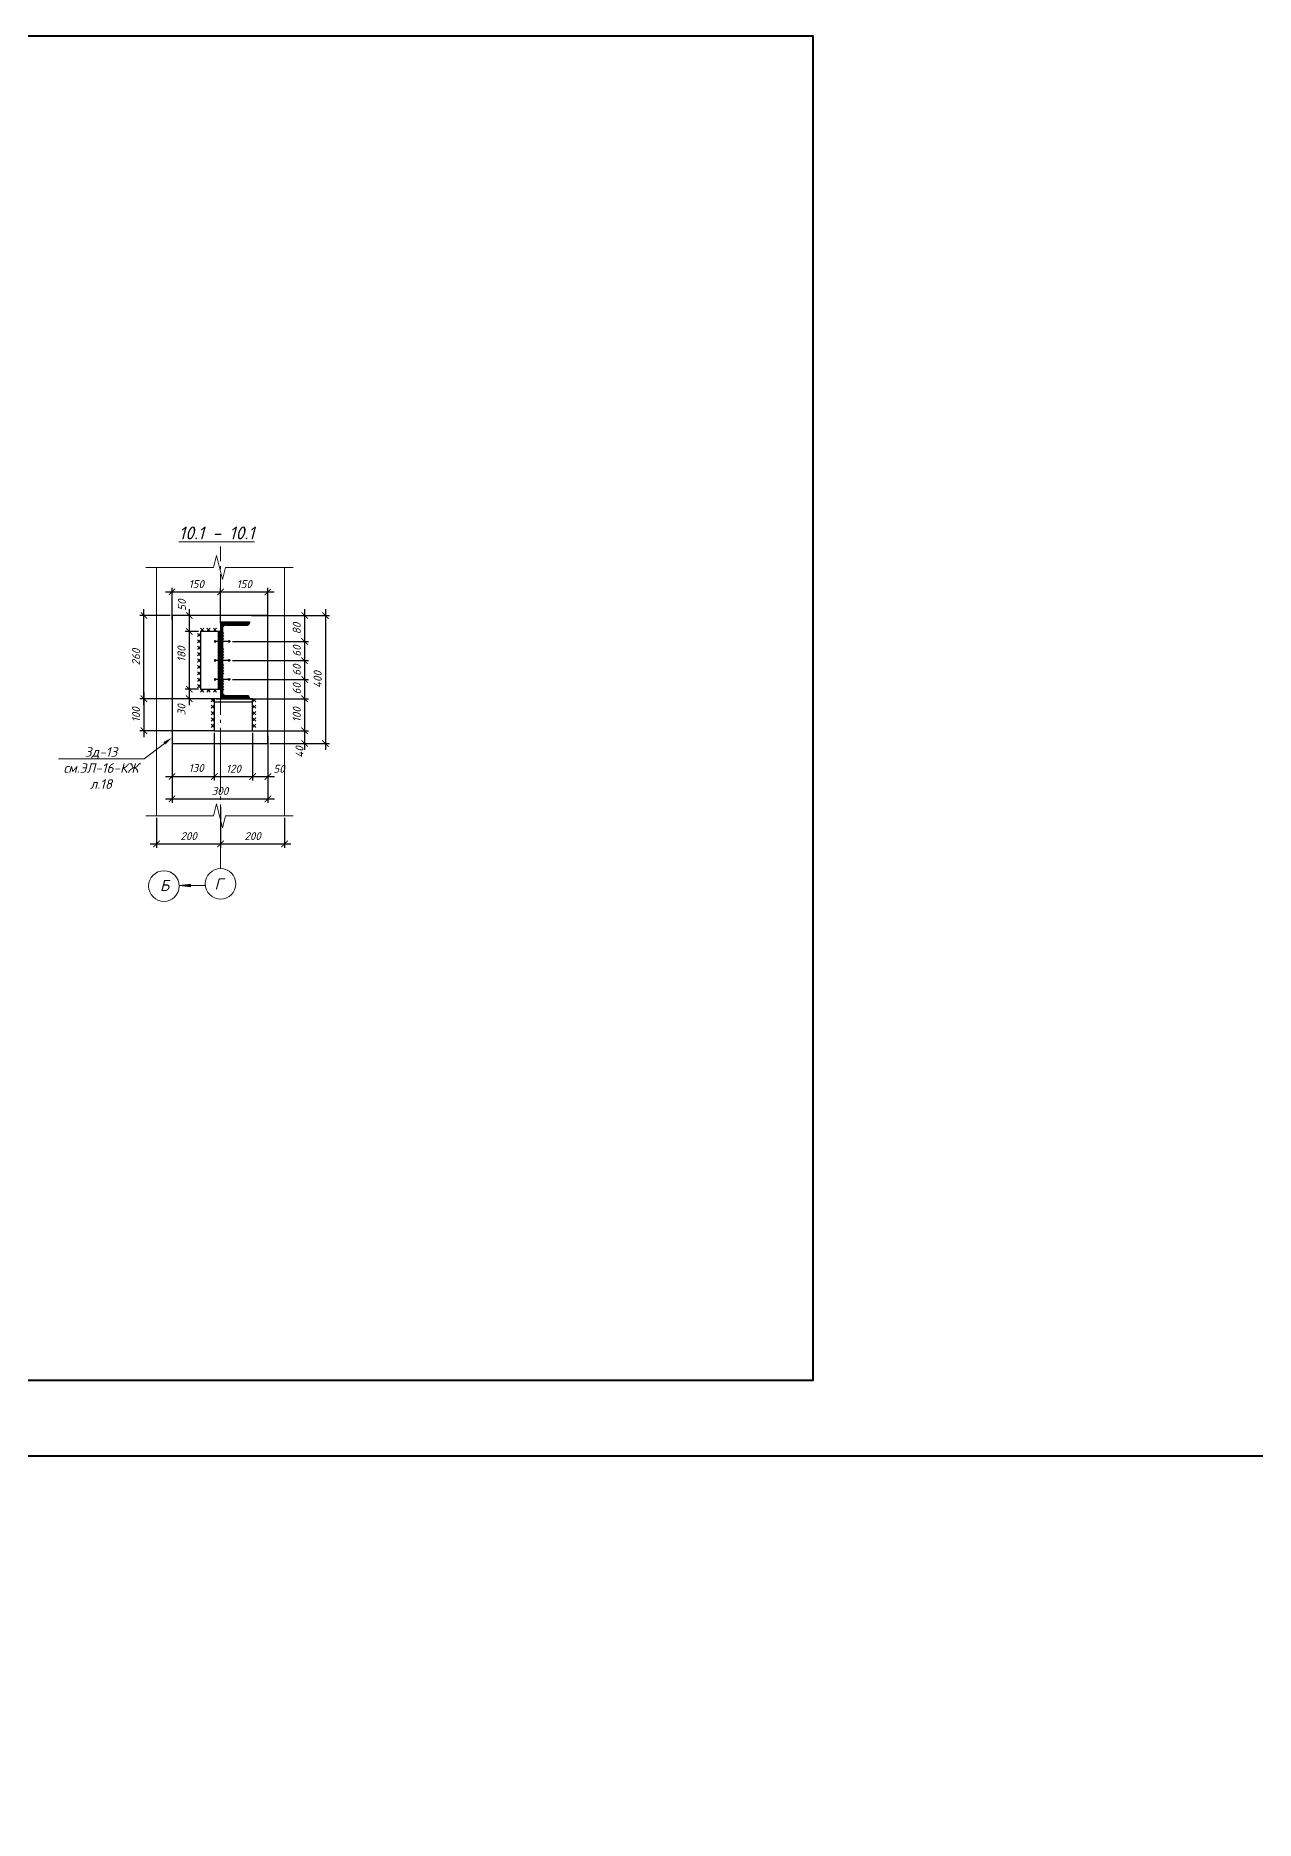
# Model space of a CAD drawing. Header units: millimetres. Extents: x -79646 to 95064, y -231229 to -58107.
# Drawn here: x -54470 to -50657, y -168760 to -163184 of the extents above; entities that cross this region are included whole.
import ezdxf
from ezdxf import colors
from ezdxf.entities.mleader import LeaderData, LeaderLine
from ezdxf.enums import TextEntityAlignment as Align
from ezdxf.math import Vec2, Vec3

# ---------------------------------------------------------------- set-up
doc = ezdxf.new("R2010")
doc.units = ezdxf.units.MM
doc.header["$PDMODE"] = 3
doc.linetypes.add('GOST2.303 5', pattern=[24, 20, -1.5, 1, -1.5])
doc.layers.get('0').update_dxf_attribs({"lineweight": 5})
doc.layers.get('Defpoints').update_dxf_attribs({"lineweight": 0})
for name, color, linetype, lineweight in [('#Cварка', 96, 'Continuous', 30), ('#Dimensions', 7, 'Continuous', 9), ('#Бетон вид', 22, 'Continuous', 18), ('#Выноски', 7, 'Continuous', 15), ('#Оси', 7, 'Continuous', 9), ('#разм', 7, 'Continuous', 9), ('k_ Выноски', 40, 'Continuous', 13), ('k_ Металл', 1, 'Continuous', 30), ('Металл для узлов', 7, 'Continuous', 30)]:
    doc.layers.add(name, color=color, linetype=linetype, lineweight=lineweight)
doc.layers.add('#Hatch', color=252, linetype='Continuous', lineweight=5, true_color=0x696969)
doc.styles.add('ESKDW', font='eskdw.shx', dxfattribs={"oblique": 15})
doc.styles.add('STEP PR', font='isocpeui.ttf')
doc.dimstyles.new('SPDS', dxfattribs={"dimscale": 50, "dimtxt": 2.5, "dimasz": 2, "dimexe": 1.25, "dimexo": 0.625, "dimtad": 1, "dimdec": 0, "dimrnd": 0.001, "dimtxsty": 'ESKDW', "dimblk": 'ARCHTICK', "dimcen": 2.5, "dimdle": 2, "dimclrd": 256, "dimclre": 256, "dimclrt": 7, "dimadec": 0, "dimazin": 2, "dimtfac": 0.75, "dimtdec": 0, "dimtmove": 1, "dimatfit": 3, "dimfxl": 1, "dimtolj": 1, "dimarcsym": 1})
doc.dimstyles.new('высотные отметки', dxfattribs={"dimtxt": 500, "dimasz": 100, "dimexe": 100, "dimexo": 0.625, "dimgap": 50, "dimtad": 1, "dimtih": 1, "dimtoh": 1, "dimdec": 3, "dimlfac": 0.001, "dimrnd": 0.005, "dimzin": 9, "dimtxsty": 'STEP PR', "dimblk": 'NONE', "dimcen": 100, "dimdle": 100, "dimse1": 1, "dimse2": 1, "dimsd1": 1, "dimsd2": 1, "dimadec": 0, "dimazin": 0, "dimtfac": 1, "dimtdec": 3, "dimtmove": 0, "dimatfit": 2, "dimldrblk": 'NONE', "dimfxl": 1, "dimarcsym": 0})

# ---------------------------------------------------------------- blocks, each defined once
blk = doc.blocks.new('*D694')
at = {"layer": 'Defpoints', "color": 0, "lineweight": 0, "ltscale": 3, "transparency": 16777216}
for p in [(4576313, -904320), (4575417, -914160), (4576313, -914160, 0)]:
    blk.add_point(p, dxfattribs=at)
at = {"layer": '#разм', "color": 0, "ltscale": 3, "transparency": 16777216, "insert": (4574872, -914560), "char_height": 250, "attachment_point": 5, "style": 'STEP PR'}
blk.add_mtext('+4,920', dxfattribs=at)
blk = doc.blocks.new('_None')
blk = doc.blocks.new('*U665')
for p, q in [((-0.5, 0.5), (0.5, -0.5)), ((0.5, 0.5), (-0.5, -0.5)), ((1.5, 0.5), (2.5, -0.5)), ((2.5, 0.5), (1.5, -0.5)), ((3.5, 0.5), (4.5, -0.5)), ((4.5, 0.5), (3.5, -0.5)), ((5.5, 0.5), (6.5, -0.5)), ((6.5, 0.5), (5.5, -0.5)), ((7.5, 0.5), (8.5, -0.5)), ((8.5, 0.5), (7.5, -0.5)), ((9.5, 0.5), (10.5, -0.5)), ((10.5, 0.5), (9.5, -0.5)), ((11.5, 0.5), (12.5, -0.5)), ((12.5, 0.5), (11.5, -0.5)), ((13.5, 0.5), (14.5, -0.5)), ((14.5, 0.5), (13.5, -0.5)), ((15.5, 0.5), (16.5, -0.5)), ((16.5, 0.5), (15.5, -0.5))]:
    blk.add_line(p, q)
blk = doc.blocks.new('*U571')
for p, q in [((-0.5, 0.5), (0.5, -0.5)), ((0.5, 0.5), (-0.5, -0.5)), ((1.5, 0.5), (2.5, -0.5)), ((2.5, 0.5), (1.5, -0.5)), ((3.5, 0.5), (4.5, -0.5)), ((4.5, 0.5), (3.5, -0.5)), ((5.5, 0.5), (6.5, -0.5)), ((6.5, 0.5), (5.5, -0.5)), ((7.5, 0.5), (8.5, -0.5)), ((8.5, 0.5), (7.5, -0.5))]:
    blk.add_line(p, q)
blk = doc.blocks.new('*U570')
for p, q in [((-0.5, 0.5), (0.5, -0.5)), ((0.5, 0.5), (-0.5, -0.5)), ((1.5, 0.5), (2.5, -0.5)), ((2.5, 0.5), (1.5, -0.5)), ((3.5, 0.5), (4.5, -0.5)), ((4.5, 0.5), (3.5, -0.5)), ((5.5, 0.5), (6.5, -0.5)), ((6.5, 0.5), (5.5, -0.5)), ((7.5, 0.5), (8.5, -0.5)), ((8.5, 0.5), (7.5, -0.5))]:
    blk.add_line(p, q)
blk = doc.blocks.new('A$C11F520AA')
at = {"layer": 'Металл для узлов', "lineweight": 30}
for points in [[(28.9, 5.2), (-22, 5.2)], [(-18.3, 9.3), (-18.3, 1)], [(25, 9.3), (25, 1)]]:
    blk.add_lwpolyline(points, dxfattribs=at)
blk = doc.blocks.new('*U173')
at = {"color": 0, "linetype": 'ByBlock', "lineweight": -2}
for p, q in [((0, 240), (0, 0)), ((0, 240), (90, 240)), ((16.1, 230), (84, 230)), ((90, 240), (90, 236)), ((5.6, 219.5), (5.6, 20.5)), ((0, 0), (90, 0)), ((16.1, 10), (84, 10)), ((90, 0), (90, 4))]:
    blk.add_line(p, q, dxfattribs=at)
for centre, radius, start, end in [((16.1, 219.5), 10.5, 90, 180), ((84, 236), 6, 270, 0), ((16.1, 20.5), 10.5, 180, 270), ((84, 4), 6, 0, 90)]:
    blk.add_arc(centre, radius, start, end, dxfattribs=at)
blk = doc.blocks.new('_ArchTick')
at = {"color": 0, "linetype": 'ByBlock', "const_width": 0.15}
blk.add_lwpolyline([(-0.5, -0.5), (0.5, 0.5)], dxfattribs=at)
blk = doc.blocks.new('*D647')
at = {"layer": '#Dimensions', "lineweight": -2, "transparency": 16777216}
for p, q in [((-53911.3, -165362.1), (-53911.3, -165511.7)), ((-53791.5, -165362.1), (-53791.5, -165511.7)), ((-53931.3, -165499.2), (-53771.5, -165499.2))]:
    blk.add_line(p, q, dxfattribs=at)
at = {"layer": 'Defpoints', "color": 0, "lineweight": 0, "transparency": 16777216}
for p in [(-53911.3, -165355.9), (-53791.5, -165355.9), (-53791.5, -165499.2)]:
    blk.add_point(p, dxfattribs=at)
at = {"layer": '#Dimensions', "lineweight": -2, "transparency": 16777216, "xscale": 20, "yscale": 20, "zscale": 20, "rotation": 180}
blk.add_blockref('_ArchTick', (-53911.3, -165499.2), dxfattribs=at)
at = {"layer": '#Dimensions', "lineweight": -2, "transparency": 16777216, "xscale": 20, "yscale": 20, "zscale": 20}
blk.add_blockref('_ArchTick', (-53791.5, -165499.2), dxfattribs=at)
at = {"layer": '#Dimensions', "transparency": 16777216, "insert": (-53851.4, -165474.7), "char_height": 25, "attachment_point": 5, "style": 'STEP PR'}
blk.add_mtext('\\A1;120', dxfattribs=at)
blk = doc.blocks.new('*D648')
at = {"layer": '#Dimensions', "lineweight": -2, "transparency": 16777216}
for p, q in [((-54063.3, -164922.2), (-53871.5, -164922.2)), ((-54043.3, -165009.6), (-54043.3, -164909.7)), ((-53891.5, -165019.6), (-53891.5, -164909.7))]:
    blk.add_line(p, q, dxfattribs=at)
at = {"layer": 'Defpoints', "color": 0, "lineweight": 0, "transparency": 16777216}
for p in [(-53891.5, -164922.2), (-54043.3, -165015.9), (-53891.5, -165025.9)]:
    blk.add_point(p, dxfattribs=at)
at = {"layer": '#Dimensions', "lineweight": -2, "transparency": 16777216, "xscale": 20, "yscale": 20, "zscale": 20, "rotation": 180}
blk.add_blockref('_ArchTick', (-54043.3, -164922.2), dxfattribs=at)
at = {"layer": '#Dimensions', "lineweight": -2, "transparency": 16777216, "xscale": 20, "yscale": 20, "zscale": 20}
blk.add_blockref('_ArchTick', (-53891.5, -164922.2), dxfattribs=at)
at = {"layer": '#Dimensions', "transparency": 16777216, "insert": (-53967.4, -164897.7), "char_height": 25, "attachment_point": 5, "style": 'STEP PR'}
blk.add_mtext('\\A1;150', dxfattribs=at)
blk = doc.blocks.new('*D649')
at = {"layer": '#Dimensions', "lineweight": -2, "transparency": 16777216}
for p, q in [((-53911.5, -164922.2), (-53723.8, -164922.2)), ((-53891.5, -165019.6), (-53891.5, -164909.7)), ((-53743.8, -165041.4), (-53743.8, -164909.7))]:
    blk.add_line(p, q, dxfattribs=at)
at = {"layer": 'Defpoints', "color": 0, "lineweight": 0, "transparency": 16777216}
for p in [(-53743.8, -164922.2), (-53891.5, -165025.9), (-53743.8, -165047.6)]:
    blk.add_point(p, dxfattribs=at)
at = {"layer": '#Dimensions', "lineweight": -2, "transparency": 16777216, "xscale": 20, "yscale": 20, "zscale": 20, "rotation": 180}
blk.add_blockref('_ArchTick', (-53891.5, -164922.2), dxfattribs=at)
at = {"layer": '#Dimensions', "lineweight": -2, "transparency": 16777216, "xscale": 20, "yscale": 20, "zscale": 20}
blk.add_blockref('_ArchTick', (-53743.8, -164922.2), dxfattribs=at)
at = {"layer": '#Dimensions', "transparency": 16777216, "insert": (-53817.7, -164897.7), "char_height": 25, "attachment_point": 5, "style": 'STEP PR'}
blk.add_mtext('\\A1;150', dxfattribs=at)
blk = doc.blocks.new('*D650')
at = {"layer": '#Dimensions', "lineweight": -2, "transparency": 16777216}
for p, q in [((-53917.5, -165255.9), (-54143.7, -165255.9)), ((-54131.2, -165235.9), (-54131.2, -165375.9)), ((-53909.5, -165355.9), (-54143.7, -165355.9))]:
    blk.add_line(p, q, dxfattribs=at)
at = {"layer": 'Defpoints', "color": 0, "lineweight": 0, "transparency": 16777216}
for p in [(-53911.3, -165255.9), (-54131.2, -165355.9), (-53903.3, -165355.9)]:
    blk.add_point(p, dxfattribs=at)
at = {"layer": '#Dimensions', "lineweight": -2, "transparency": 16777216, "xscale": 20, "yscale": 20, "zscale": 20}
for p, rotation in [((-54131.2, -165255.9), 90), ((-54131.2, -165355.9), 270)]:
    blk.add_blockref('_ArchTick', p, dxfattribs=dict(at, rotation=rotation))
at = {"layer": '#Dimensions', "transparency": 16777216, "insert": (-54155.7, -165305.9), "char_height": 25, "attachment_point": 5, "rotation": 90, "style": 'STEP PR'}
blk.add_mtext('\\A1;100', dxfattribs=at)
blk = doc.blocks.new('*D642')
at = {"layer": '#Dimensions', "lineweight": -2, "transparency": 16777216}
for p, q in [((-54049.5, -164995.9), (-54143.7, -164995.9)), ((-54131.2, -165275.9), (-54131.2, -164975.9)), ((-53917.5, -165255.9), (-54143.7, -165255.9))]:
    blk.add_line(p, q, dxfattribs=at)
at = {"layer": 'Defpoints', "color": 0, "lineweight": 0, "transparency": 16777216}
for p in [(-54131.2, -164995.9), (-54043.3, -164995.9), (-53911.3, -165255.9)]:
    blk.add_point(p, dxfattribs=at)
at = {"layer": '#Dimensions', "lineweight": -2, "transparency": 16777216, "xscale": 20, "yscale": 20, "zscale": 20}
for p, rotation in [((-54131.2, -164995.9), 90), ((-54131.2, -165255.9), 270)]:
    blk.add_blockref('_ArchTick', p, dxfattribs=dict(at, rotation=rotation))
at = {"layer": '#Dimensions', "transparency": 16777216, "insert": (-54155.7, -165125.9), "char_height": 25, "attachment_point": 5, "rotation": 90, "style": 'STEP PR'}
blk.add_mtext('\\A1;260', dxfattribs=at)
blk = doc.blocks.new('*D643')
at = {"layer": '#Dimensions', "lineweight": -2, "transparency": 16777216}
for p, q in [((-54043.3, -165372.1), (-54043.3, -165581.4)), ((-53743.5, -165372.1), (-53743.5, -165581.4)), ((-54063.3, -165568.9), (-53723.5, -165568.9))]:
    blk.add_line(p, q, dxfattribs=at)
at = {"layer": 'Defpoints', "color": 0, "lineweight": 0, "transparency": 16777216}
for p in [(-54043.3, -165365.9), (-53743.5, -165365.9), (-53743.5, -165568.9)]:
    blk.add_point(p, dxfattribs=at)
at = {"layer": '#Dimensions', "lineweight": -2, "transparency": 16777216, "xscale": 20, "yscale": 20, "zscale": 20, "rotation": 180}
blk.add_blockref('_ArchTick', (-54043.3, -165568.9), dxfattribs=at)
at = {"layer": '#Dimensions', "lineweight": -2, "transparency": 16777216, "xscale": 20, "yscale": 20, "zscale": 20}
blk.add_blockref('_ArchTick', (-53743.5, -165568.9), dxfattribs=at)
at = {"layer": '#Dimensions', "transparency": 16777216, "insert": (-53893.4, -165544.4), "char_height": 25, "attachment_point": 5, "style": 'STEP PR'}
blk.add_mtext('\\A1;300', dxfattribs=at)
blk = doc.blocks.new('*D651')
at = {"layer": '#Dimensions', "lineweight": -2, "transparency": 16777216}
for p, q in [((-53807.8, -164995.9), (-54001.9, -164995.9)), ((-53989.4, -164975.9), (-53989.4, -165065.9)), ((-53960.4, -165045.9), (-54001.9, -165045.9))]:
    blk.add_line(p, q, dxfattribs=at)
at = {"layer": 'Defpoints', "color": 0, "lineweight": 0, "transparency": 16777216}
for p in [(-53801.5, -164995.9), (-53989.4, -165045.9), (-53954.2, -165045.9)]:
    blk.add_point(p, dxfattribs=at)
at = {"layer": '#Dimensions', "lineweight": -2, "transparency": 16777216, "xscale": 20, "yscale": 20, "zscale": 20}
for p, rotation in [((-53989.4, -164995.9), 90), ((-53989.4, -165045.9), 270)]:
    blk.add_blockref('_ArchTick', p, dxfattribs=dict(at, rotation=rotation))
at = {"layer": '#Dimensions', "transparency": 16777216, "insert": (-54012.5, -164963.4), "char_height": 25, "attachment_point": 5, "rotation": 90, "style": 'STEP PR'}
blk.add_mtext('\\A1;50', dxfattribs=at)
blk = doc.blocks.new('*D652')
at = {"layer": '#Dimensions', "lineweight": -2, "transparency": 16777216}
for p, q in [((-53960.4, -165045.9), (-54001.9, -165045.9)), ((-53989.4, -165025.9), (-53989.4, -165245.9)), ((-53960.4, -165225.9), (-54001.9, -165225.9))]:
    blk.add_line(p, q, dxfattribs=at)
at = {"layer": 'Defpoints', "color": 0, "lineweight": 0, "transparency": 16777216}
for p in [(-53954.2, -165045.9), (-53989.4, -165225.9), (-53954.2, -165225.9)]:
    blk.add_point(p, dxfattribs=at)
at = {"layer": '#Dimensions', "lineweight": -2, "transparency": 16777216, "xscale": 20, "yscale": 20, "zscale": 20}
for p, rotation in [((-53989.4, -165045.9), 90), ((-53989.4, -165225.9), 270)]:
    blk.add_blockref('_ArchTick', p, dxfattribs=dict(at, rotation=rotation))
at = {"layer": '#Dimensions', "transparency": 16777216, "insert": (-54013.9, -165116.7), "char_height": 25, "attachment_point": 5, "rotation": 90, "style": 'STEP PR'}
blk.add_mtext('\\A1;180', dxfattribs=at)
blk = doc.blocks.new('*D653')
at = {"layer": '#Dimensions', "lineweight": -2, "transparency": 16777216}
for p, q in [((-53989.4, -165205.9), (-53989.4, -165275.9)), ((-53960.4, -165225.9), (-54001.9, -165225.9)), ((-53797.8, -165255.9), (-54001.9, -165255.9))]:
    blk.add_line(p, q, dxfattribs=at)
at = {"layer": 'Defpoints', "color": 0, "lineweight": 0, "transparency": 16777216}
for p in [(-53989.4, -165255.9), (-53954.2, -165225.9), (-53791.5, -165255.9)]:
    blk.add_point(p, dxfattribs=at)
at = {"layer": '#Dimensions', "lineweight": -2, "transparency": 16777216, "xscale": 20, "yscale": 20, "zscale": 20}
for p, rotation in [((-53989.4, -165225.9), 90), ((-53989.4, -165255.9), 270)]:
    blk.add_blockref('_ArchTick', p, dxfattribs=dict(at, rotation=rotation))
at = {"layer": '#Dimensions', "transparency": 16777216, "insert": (-54013.9, -165290.5), "char_height": 25, "attachment_point": 5, "rotation": 90, "style": 'STEP PR'}
blk.add_mtext('\\A1;30', dxfattribs=at)
blk = doc.blocks.new('*D654')
at = {"layer": '#Dimensions', "lineweight": -2, "transparency": 16777216}
for p, q in [((-53795.3, -164995.9), (-53616.4, -164995.9)), ((-53628.9, -164975.9), (-53628.9, -165096.9)), ((-53854.7, -165076.9), (-53616.4, -165076.9))]:
    blk.add_line(p, q, dxfattribs=at)
at = {"layer": 'Defpoints', "color": 0, "lineweight": 0, "transparency": 16777216}
for p in [(-53801.5, -164995.9), (-53860.9, -165076.9), (-53628.9, -165076.9)]:
    blk.add_point(p, dxfattribs=at)
at = {"layer": '#Dimensions', "lineweight": -2, "transparency": 16777216, "xscale": 20, "yscale": 20, "zscale": 20}
for p, rotation in [((-53628.9, -164995.9), 90), ((-53628.9, -165076.9), 270)]:
    blk.add_blockref('_ArchTick', p, dxfattribs=dict(at, rotation=rotation))
at = {"layer": '#Dimensions', "transparency": 16777216, "insert": (-53653.4, -165036.4), "char_height": 25, "attachment_point": 5, "rotation": 90, "style": 'STEP PR'}
blk.add_mtext('\\A1;80', dxfattribs=at)
blk = doc.blocks.new('*D655')
at = {"layer": '#Dimensions', "lineweight": -2, "transparency": 16777216}
for p, q in [((-53628.9, -165056.9), (-53628.9, -165156.9)), ((-53854.7, -165076.9), (-53616.4, -165076.9)), ((-53854.7, -165136.9), (-53616.4, -165136.9))]:
    blk.add_line(p, q, dxfattribs=at)
at = {"layer": 'Defpoints', "color": 0, "lineweight": 0, "transparency": 16777216}
for p in [(-53860.9, -165076.9), (-53860.9, -165136.9), (-53628.9, -165136.9)]:
    blk.add_point(p, dxfattribs=at)
at = {"layer": '#Dimensions', "lineweight": -2, "transparency": 16777216, "xscale": 20, "yscale": 20, "zscale": 20}
for p, rotation in [((-53628.9, -165076.9), 90), ((-53628.9, -165136.9), 270)]:
    blk.add_blockref('_ArchTick', p, dxfattribs=dict(at, rotation=rotation))
at = {"layer": '#Dimensions', "transparency": 16777216, "insert": (-53653.4, -165106.9), "char_height": 25, "attachment_point": 5, "rotation": 90, "style": 'STEP PR'}
blk.add_mtext('\\A1;60', dxfattribs=at)
blk = doc.blocks.new('*D656')
at = {"layer": '#Dimensions', "lineweight": -2, "transparency": 16777216}
for p, q in [((-53854.7, -165195.9), (-53616.4, -165195.9)), ((-53628.9, -165175.9), (-53628.9, -165275.9)), ((-53825.4, -165255.9), (-53616.4, -165255.9))]:
    blk.add_line(p, q, dxfattribs=at)
at = {"layer": 'Defpoints', "color": 0, "lineweight": 0, "transparency": 16777216}
for p in [(-53860.9, -165195.9), (-53831.6, -165255.9), (-53628.9, -165255.9)]:
    blk.add_point(p, dxfattribs=at)
at = {"layer": '#Dimensions', "lineweight": -2, "transparency": 16777216, "xscale": 20, "yscale": 20, "zscale": 20}
for p, rotation in [((-53628.9, -165195.9), 90), ((-53628.9, -165255.9), 270)]:
    blk.add_blockref('_ArchTick', p, dxfattribs=dict(at, rotation=rotation))
at = {"layer": '#Dimensions', "transparency": 16777216, "insert": (-53653.4, -165224.9), "char_height": 25, "attachment_point": 5, "rotation": 90, "style": 'STEP PR'}
blk.add_mtext('\\A1;60', dxfattribs=at)
blk = doc.blocks.new('*D658')
at = {"layer": '#Dimensions', "lineweight": -2, "transparency": 16777216}
for p, q in [((-53905, -165255.9), (-53616.4, -165255.9)), ((-53628.9, -165235.9), (-53628.9, -165375.9)), ((-53905, -165355.9), (-53616.4, -165355.9))]:
    blk.add_line(p, q, dxfattribs=at)
at = {"layer": 'Defpoints', "color": 0, "lineweight": 0, "transparency": 16777216}
for p in [(-53911.3, -165255.9), (-53911.3, -165355.9), (-53628.9, -165355.9)]:
    blk.add_point(p, dxfattribs=at)
at = {"layer": '#Dimensions', "lineweight": -2, "transparency": 16777216, "xscale": 20, "yscale": 20, "zscale": 20}
for p, rotation in [((-53628.9, -165255.9), 90), ((-53628.9, -165355.9), 270)]:
    blk.add_blockref('_ArchTick', p, dxfattribs=dict(at, rotation=rotation))
at = {"layer": '#Dimensions', "transparency": 16777216, "insert": (-53653.4, -165305.9), "char_height": 25, "attachment_point": 5, "rotation": 90, "style": 'STEP PR'}
blk.add_mtext('\\A1;100', dxfattribs=at)
blk = doc.blocks.new('*D659')
at = {"layer": '#Dimensions', "lineweight": -2, "transparency": 16777216}
for p, q in [((-53628.9, -165335.9), (-53628.9, -165415.9)), ((-53785.3, -165355.9), (-53616.4, -165355.9)), ((-53737.3, -165395.9), (-53616.4, -165395.9))]:
    blk.add_line(p, q, dxfattribs=at)
at = {"layer": 'Defpoints', "color": 0, "lineweight": 0, "transparency": 16777216}
for p in [(-53791.5, -165355.9), (-53743.5, -165395.9), (-53628.9, -165395.9)]:
    blk.add_point(p, dxfattribs=at)
at = {"layer": '#Dimensions', "lineweight": -2, "transparency": 16777216, "xscale": 20, "yscale": 20, "zscale": 20}
for p, rotation in [((-53628.9, -165355.9), 90), ((-53628.9, -165395.9), 270)]:
    blk.add_blockref('_ArchTick', p, dxfattribs=dict(at, rotation=rotation))
at = {"layer": '#Dimensions', "transparency": 16777216, "insert": (-53644.8, -165422.5), "char_height": 25, "attachment_point": 5, "rotation": 90, "style": 'STEP PR'}
blk.add_mtext('\\A1;40', dxfattribs=at)
blk = doc.blocks.new('*D657')
at = {"layer": '#Dimensions', "lineweight": -2, "transparency": 16777216}
for p, q in [((-53737.7, -164995.9), (-53551.1, -164995.9)), ((-53563.6, -164975.9), (-53563.6, -165415.9)), ((-53737.3, -165395.9), (-53551.1, -165395.9))]:
    blk.add_line(p, q, dxfattribs=at)
at = {"layer": 'Defpoints', "color": 0, "lineweight": 0, "transparency": 16777216}
for p in [(-53743.9, -164995.9), (-53743.5, -165395.9), (-53563.6, -165395.9)]:
    blk.add_point(p, dxfattribs=at)
at = {"layer": '#Dimensions', "lineweight": -2, "transparency": 16777216, "xscale": 20, "yscale": 20, "zscale": 20}
for p, rotation in [((-53563.6, -164995.9), 90), ((-53563.6, -165395.9), 270)]:
    blk.add_blockref('_ArchTick', p, dxfattribs=dict(at, rotation=rotation))
at = {"layer": '#Dimensions', "transparency": 16777216, "insert": (-53588.1, -165195.9), "char_height": 25, "attachment_point": 5, "rotation": 90, "style": 'STEP PR'}
blk.add_mtext('\\A1;400', dxfattribs=at)
blk = doc.blocks.new('*D645')
at = {"layer": '#Dimensions', "lineweight": -2, "transparency": 16777216}
for p, q in [((-53911.3, -165362.1), (-53911.3, -165511.7)), ((-54043.3, -165402.1), (-54043.3, -165511.7)), ((-54063.3, -165499.2), (-53891.3, -165499.2))]:
    blk.add_line(p, q, dxfattribs=at)
at = {"layer": 'Defpoints', "color": 0, "lineweight": 0, "transparency": 16777216}
for p in [(-53911.3, -165355.9), (-54043.3, -165395.9), (-53911.3, -165499.2)]:
    blk.add_point(p, dxfattribs=at)
at = {"layer": '#Dimensions', "lineweight": -2, "transparency": 16777216, "xscale": 20, "yscale": 20, "zscale": 20, "rotation": 180}
blk.add_blockref('_ArchTick', (-54043.3, -165499.2), dxfattribs=at)
at = {"layer": '#Dimensions', "lineweight": -2, "transparency": 16777216, "xscale": 20, "yscale": 20, "zscale": 20}
blk.add_blockref('_ArchTick', (-53911.3, -165499.2), dxfattribs=at)
at = {"layer": '#Dimensions', "transparency": 16777216, "insert": (-53967.9, -165472.6), "char_height": 25, "attachment_point": 5, "style": 'STEP PR'}
blk.add_mtext('\\A1;130', dxfattribs=at)
blk = doc.blocks.new('*D646')
at = {"layer": '#Dimensions', "lineweight": -2, "transparency": 16777216}
for p, q in [((-53791.5, -165362.1), (-53791.5, -165511.7)), ((-53743.5, -165402.1), (-53743.5, -165511.7)), ((-53811.5, -165499.2), (-53723.5, -165499.2))]:
    blk.add_line(p, q, dxfattribs=at)
at = {"layer": 'Defpoints', "color": 0, "lineweight": 0, "transparency": 16777216}
for p in [(-53791.5, -165355.9), (-53743.5, -165395.9), (-53743.5, -165499.2)]:
    blk.add_point(p, dxfattribs=at)
at = {"layer": '#Dimensions', "lineweight": -2, "transparency": 16777216, "xscale": 20, "yscale": 20, "zscale": 20, "rotation": 180}
blk.add_blockref('_ArchTick', (-53791.5, -165499.2), dxfattribs=at)
at = {"layer": '#Dimensions', "lineweight": -2, "transparency": 16777216, "xscale": 20, "yscale": 20, "zscale": 20}
blk.add_blockref('_ArchTick', (-53743.5, -165499.2), dxfattribs=at)
at = {"layer": '#Dimensions', "transparency": 16777216, "insert": (-53708.8, -165474.7), "char_height": 25, "attachment_point": 5, "style": 'STEP PR'}
blk.add_mtext('\\A1;50', dxfattribs=at)
blk = doc.blocks.new('*U664')
at = {"lineweight": 5}
for p, q in [((-0.5, 0.5), (0.5, -0.5)), ((0.5, 0.5), (-0.5, -0.5)), ((1.3, 0.5), (2.3, -0.5)), ((2.3, 0.5), (1.3, -0.5)), ((5.5, 0.5), (4.5, -0.5)), ((4.5, 0.5), (5.5, -0.5)), ((7.3, 0.5), (6.3, -0.5)), ((6.3, 0.5), (7.3, -0.5)), ((10.5, 0.5), (9.5, -0.5)), ((9.5, 0.5), (10.5, -0.5)), ((12.3, 0.5), (11.3, -0.5)), ((11.3, 0.5), (12.3, -0.5)), ((15.5, 0.5), (14.5, -0.5)), ((14.5, 0.5), (15.5, -0.5)), ((17.3, 0.5), (16.3, -0.5)), ((16.3, 0.5), (17.3, -0.5))]:
    blk.add_line(p, q, dxfattribs=at)
blk = doc.blocks.new('*U611')
for p, q in [((-0.5, 0.5), (0.5, -0.5)), ((0.5, 0.5), (-0.5, -0.5)), ((1.5, 0.5), (2.5, -0.5)), ((2.5, 0.5), (1.5, -0.5)), ((3.5, 0.5), (4.5, -0.5)), ((4.5, 0.5), (3.5, -0.5))]:
    blk.add_line(p, q)
blk = doc.blocks.new('*U660')
at = {"color": 0, "linetype": 'ByBlock', "lineweight": -2}
for p, q in [((7.06, 0), (7.37, 1.25)), ((7.37, 1.25), (8, -1.25)), ((7.06, 0), (0, 0)), ((8, -1.25), (8.31, 0)), ((15.37, 0), (8.31, 0))]:
    blk.add_line(p, q, dxfattribs=at)
blk = doc.blocks.new('*D661')
at = {"layer": '#Dimensions', "lineweight": -2, "transparency": 16777216}
for p, q in [((-54091.5, -165627.9), (-54091.5, -165722.2)), ((-53891.5, -165622.7), (-53891.5, -165722.2)), ((-54111.5, -165709.7), (-53871.5, -165709.7))]:
    blk.add_line(p, q, dxfattribs=at)
at = {"layer": 'Defpoints', "color": 0, "lineweight": 0, "transparency": 16777216}
for p in [(-54091.5, -165621.6), (-53891.5, -165616.4), (-53891.5, -165709.7)]:
    blk.add_point(p, dxfattribs=at)
at = {"layer": '#Dimensions', "lineweight": -2, "transparency": 16777216, "xscale": 20, "yscale": 20, "zscale": 20, "rotation": 180}
blk.add_blockref('_ArchTick', (-54091.5, -165709.7), dxfattribs=at)
at = {"layer": '#Dimensions', "lineweight": -2, "transparency": 16777216, "xscale": 20, "yscale": 20, "zscale": 20}
blk.add_blockref('_ArchTick', (-53891.5, -165709.7), dxfattribs=at)
at = {"layer": '#Dimensions', "transparency": 16777216, "insert": (-53991.5, -165685.2), "char_height": 25, "attachment_point": 5, "style": 'STEP PR'}
blk.add_mtext('\\A1;200', dxfattribs=at)
blk = doc.blocks.new('*D662')
at = {"layer": '#Dimensions', "lineweight": -2, "transparency": 16777216}
for p, q in [((-53891.5, -165593.3), (-53891.5, -165722.2)), ((-53691.5, -165627.9), (-53691.5, -165722.2)), ((-53911.5, -165709.7), (-53671.5, -165709.7))]:
    blk.add_line(p, q, dxfattribs=at)
at = {"layer": 'Defpoints', "color": 0, "lineweight": 0, "transparency": 16777216}
for p in [(-53891.5, -165587), (-53691.5, -165621.6), (-53691.5, -165709.7)]:
    blk.add_point(p, dxfattribs=at)
at = {"layer": '#Dimensions', "lineweight": -2, "transparency": 16777216, "xscale": 20, "yscale": 20, "zscale": 20, "rotation": 180}
blk.add_blockref('_ArchTick', (-53891.5, -165709.7), dxfattribs=at)
at = {"layer": '#Dimensions', "lineweight": -2, "transparency": 16777216, "xscale": 20, "yscale": 20, "zscale": 20}
blk.add_blockref('_ArchTick', (-53691.5, -165709.7), dxfattribs=at)
at = {"layer": '#Dimensions', "transparency": 16777216, "insert": (-53791.5, -165685.2), "char_height": 25, "attachment_point": 5, "style": 'STEP PR'}
blk.add_mtext('\\A1;200', dxfattribs=at)
blk = doc.blocks.new('*D663')
at = {"layer": '#Dimensions', "lineweight": -2, "transparency": 16777216}
for p, q in [((-53854.7, -165136.9), (-53616.4, -165136.9)), ((-53628.9, -165116.9), (-53628.9, -165215.9)), ((-53854.7, -165195.9), (-53616.4, -165195.9))]:
    blk.add_line(p, q, dxfattribs=at)
at = {"layer": 'Defpoints', "color": 0, "lineweight": 0, "transparency": 16777216}
for p in [(-53860.9, -165136.9), (-53860.9, -165195.9), (-53628.9, -165195.9)]:
    blk.add_point(p, dxfattribs=at)
at = {"layer": '#Dimensions', "lineweight": -2, "transparency": 16777216, "xscale": 20, "yscale": 20, "zscale": 20}
for p, rotation in [((-53628.9, -165136.9), 90), ((-53628.9, -165195.9), 270)]:
    blk.add_blockref('_ArchTick', p, dxfattribs=dict(at, rotation=rotation))
at = {"layer": '#Dimensions', "transparency": 16777216, "insert": (-53653.4, -165166.4), "char_height": 25, "attachment_point": 5, "rotation": 90, "style": 'STEP PR'}
blk.add_mtext('\\A1;60', dxfattribs=at)
blk = doc.blocks.new('*U693')
at = {"layer": '#разм', "ltscale": 3}
dim = blk.add_linear_dim(base=(4575416.9407, -914160.1311), p1=(4576313.4569, -904319.8407), p2=(4576313.4569, -914160.1311, 0), angle=270, dimstyle='высотные отметки', override={"dimtxt": 250, "dimlfac": 0.0005, "dimrnd": 0.005, "dimzin": 1, "dimpost": '+<>'}, dxfattribs=at)
dim.commit()
dim.dimension.update_dxf_attribs({"geometry": '*D694', "text_midpoint": (4574872.0543, -914760.1311), "dimtype": 160})

msp = doc.modelspace()

# ---------------------------------------------------------------- hatches: boundary and pattern name
at = {"layer": '#Hatch'}
h = msp.add_hatch(dxfattribs=at)
h.set_pattern_fill('ANSI31', color=256, style=0)
h.set_pattern_definition([(45, (-1110.7322, -35453.4184), (-2.24506403, 2.24506403), [])])
h.paths.add_polyline_path([(-53899.15861, -165045.85765), (-53891.53576, -165045.85765), (-53891.53576, -165116.85766), (-53899.15861, -165116.85766)])
h.paths.add_polyline_path([(-53899.15861, -165116.85766), (-53891.53576, -165116.85766), (-53891.53576, -165195.85765), (-53899.15861, -165195.85765)])
h.paths.add_polyline_path([(-53899.15861, -165195.85765), (-53891.53576, -165195.85765), (-53891.45329, -165224.22358), (-53899.15861, -165225.85765)])
h = msp.add_hatch(dxfattribs=at)
h.set_pattern_fill('ANSI31', color=256, style=0)
h.set_pattern_definition([(45, (1209.3404, -35342.4887), (-2.24506403, 2.24506403), [])])
edge = h.paths.add_edge_path()
edge.add_line((-53801.53576, -165019.85765), (-53801.53576, -165015.85765))
edge.add_line((-53801.53576, -165015.85765), (-53891.53576, -165015.85765))
edge.add_line((-53891.53576, -165015.85765), (-53891.53576, -165124.85765))
edge.add_line((-53891.53576, -165124.85765), (-53886.33576, -165124.85765))
edge.add_line((-53886.33576, -165124.85765), (-53885.93576, -165036.35765))
edge.add_arc((-53875.24759, -165036.42741), 10.6884, 98.54515012, 179.62608344, ccw=False)
edge.add_line((-53876.83576, -165025.85765), (-53807.53576, -165025.85765))
edge.add_arc((-53807.53576, -165019.85765), 6, 270, 360)
h.paths.add_polyline_path([(-53886.33576, -165124.85765), (-53891.53576, -165124.85765), (-53891.53576, -165186.85765), (-53886.33576, -165186.85765)])
edge = h.paths.add_edge_path()
edge.add_line((-53886.33576, -165186.85765), (-53891.53576, -165186.85765))
edge.add_line((-53891.53576, -165186.85765), (-53891.53576, -165255.85765))
edge.add_line((-53891.53576, -165255.85765), (-53801.53576, -165255.85765))
edge.add_line((-53801.53576, -165255.85765), (-53801.54745, -165251.48338))
edge.add_arc((-53807.53576, -165251.85765), 6, 3.57633438, 90)
edge.add_line((-53807.53576, -165245.85765), (-53876.70465, -165245.7807))
edge.add_arc((-53875.44421, -165235.36551), 10.49119, 182.68875846, 263.09966074, ccw=False)
edge.add_line((-53885.92385, -165235.85765), (-53886.33576, -165186.85765))
at = {"layer": 'k_ Выноски', "lineweight": 0, "ltscale": 10}
h = msp.add_hatch(color=7, dxfattribs=at)
h.dxf.hatch_style = 1
h.paths.add_polyline_path([(-53985.7146, -165835.4003), (-54020.63198, -165839.64851), (-53985.7146, -165839.63474)])
h.paths.add_polyline_path([(-53985.7146, -165839.63474), (-54020.63198, -165839.64851), (-53985.7146, -165843.27776)])

# ---------------------------------------------------------------- linework, layer by layer
at = {"layer": '#Бетон вид'}
for points in [[(-54091.51308, -164845.43991), (-54091.51308, -165621.61406)], [(-53691.47214, -164845.43948), (-53691.47214, -165621.61364)]]:
    msp.add_lwpolyline(points, dxfattribs=at)
at = {"layer": '#Оси', "linetype": 'GOST2.303 5', "ltscale": 10}
msp.add_lwpolyline([(-53891.45329, -165786.4769), (-53891.45329, -164780.37275)], dxfattribs=at)
at = {"color": 3, "lineweight": 40}
for points in [[(-68449.55242, -163184.11554), (-52040.68015, -163184.11554), (-52040.68015, -167385.87965), (-68449.55242, -167385.87965)], [(-71413.12307, -167621.84939), (-24824.9764, -167621.84939), (-24824.9764, -196401.13492), (-71413.12307, -196401.13492)]]:
    msp.add_lwpolyline(points, close=True, dxfattribs=at)
at = {"layer": 'k_ Выноски', "color": 7, "lineweight": 0, "ltscale": 200}
msp.add_lwpolyline([(-53937.75839, -165839.5674), (-54020.7853, -165839.621), (-53985.86792, -165835.37279), (-53985.86792, -165839.60723), (-53985.86792, -165843.25025), (-54020.7853, -165839.621)], dxfattribs=at)
at = {"layer": 'k_ Выноски', "color": 7, "lineweight": 0, "ltscale": 10}
for centre in [(-54068.57422, -165841.12216), (-53891.59263, -165834.28919)]:
    msp.add_circle(centre, 47.8125, dxfattribs=at)
at = {"layer": 'k_ Металл'}
for points in [[(-53743.53284, -165395.85765), (-53743.91277, -164995.86054), (-54043.29581, -164995.85765), (-54043.29581, -164995.85765), (-54043.29581, -165395.85765), (-53743.53284, -165395.85765)], [(-53891.53576, -165045.85765), (-53954.15861, -165045.85765), (-53954.15861, -165225.85765), (-53891.53576, -165225.85765)], [(-53899.29581, -165255.85765), (-53911.29581, -165255.85765), (-53911.29581, -165355.85765), (-53899.53284, -165355.85765), (-53791.53576, -165355.85765), (-53791.53576, -165255.85765), (-53899.53284, -165255.85765)], [(-53911.29581, -165255.85765), (-53911.29581, -165265.85765), (-53791.53576, -165265.85765), (-53791.53576, -165255.85765)]]:
    msp.add_lwpolyline(points, dxfattribs=at)
msp.add_lwpolyline([(-53899.15861, -165225.85765), (-53891.53576, -165225.85765), (-53891.53576, -165045.85765), (-53899.15861, -165045.85765)], close=True, dxfattribs=at)

# ---------------------------------------------------------------- block references
at = {"layer": '#Cварка', "yscale": 10, "zscale": 10}
for name, p, xscale, rotation in [('*U665', (-53959.15861, -165056.56522), 10, 270), ('*U664', (-53886.12385, -165054.99212), 10, 270), ('*U611', (-53949.15861, -165230.85765), -10, 180.0000000002123), ('*U570', (-53916.29581, -165260.85765), -10, 90), ('*U571', (-53786.53576, -165260.85765), -10, 90)]:
    msp.add_blockref(name, p, dxfattribs=dict(at, xscale=xscale, rotation=rotation))
at = {"layer": '#Cварка', "xscale": 10, "yscale": 10, "zscale": 10}
msp.add_blockref('*U611', (-53949.15861, -165040.85765), dxfattribs=at)
at = {"layer": '#разм', "lineweight": 15, "xscale": 0.5, "yscale": 0.5, "zscale": 0.5}
msp.add_blockref('*U693', (-2340735.5089, 286260.83047, 0), dxfattribs=at)
at = {"xscale": -30, "yscale": -30, "zscale": -30, "rotation": 180}
for p in [(-54125.50778, -164845.43948), (-54125.50778, -165621.61364)]:
    msp.add_blockref('*U660', p, dxfattribs=at)
at = {"layer": 'k_ Металл'}
msp.add_blockref('*U173', (-53891.53576, -165255.85765), dxfattribs=at)
at = {"layer": 'Металл для узлов', "ltscale": 20, "xscale": -1, "rotation": 180}
for p in [(-53889.76093, -165071.68471), (-53889.76093, -165131.68471), (-53889.76093, -165190.6847)]:
    msp.add_blockref('A$C11F520AA', p, dxfattribs=at)

# ---------------------------------------------------------------- texts
at = {"layer": '#Dimensions', "style": 'STEP PR'}
msp.add_text('%%u10.1 - 10.1', height=40, dxfattribs=at).set_placement((-53903.62101, -164757.86623), align=Align.CENTER)
at = {"layer": 'k_ Выноски', "color": 7, "lineweight": 0, "ltscale": 10, "char_height": 35, "width": 64.2235524, "attachment_point": 1, "style": 'STEP PR'}
for s, insert in [('Б', (-54081.04312, -165821.741)), ('Г', (-53910.73034, -165817.13723))]:
    msp.add_mtext(s, dxfattribs=dict(at, insert=insert))

# ---------------------------------------------------------------- dimensions: what is measured, and where the dimension line sits
at = {"layer": '#Dimensions'}
for base, p1, p2, picture, middle in [((-53891.53576, -164922.24409), (-54043.29581, -165015.85765), (-53891.53576, -165025.85765), '*D648', (-53967.41579, -164922.24409)), ((-53911.29581, -165499.21121), (-54043.29581, -165395.85765), (-53911.29581, -165355.85765), '*D645', (-53967.9376, -165497.14901)), ((-53743.53284, -165499.21121), (-53791.53576, -165355.85765), (-53743.53284, -165395.85765), '*D646', (-53708.81558, -165499.21121))]:
    dim = msp.add_linear_dim(base=base, p1=p1, p2=p2, dimstyle='SPDS', override={"dimscale": 10, "dimgap": 1.2, "dimrnd": 5, "dimtxsty": 'STEP PR', "dimblk1": 'ArchTick', "dimblk2": 'ArchTick', "dimsah": 1, "dimclrt": 256}, dxfattribs=at)
    dim.commit()
    dim.dimension.update_dxf_attribs({"geometry": picture, "text_midpoint": middle, "dimtype": 160})
for base, p1, p2, override, picture, middle in [((-53743.8151, -164922.24409), (-53891.53576, -165025.85765), (-53743.8151, -165047.6331), {"dimscale": 10, "dimgap": 1.2, "dimrnd": 5, "dimtxsty": 'STEP PR', "dimblk1": 'ArchTick', "dimblk2": 'ArchTick', "dimsah": 1, "dimclrt": 256}, '*D649', (-53817.67543, -164897.74409)), ((-53743.53284, -165568.87939), (-54043.29581, -165365.85765), (-53743.53284, -165365.85765), {"dimscale": 10, "dimgap": 1.2, "dimrnd": 5, "dimtxsty": 'STEP PR', "dimblk1": 'ArchTick', "dimblk2": 'ArchTick', "dimsah": 1, "dimclrt": 256}, '*D643', (-53893.41433, -165544.37939)), ((-53791.53576, -165499.21121), (-53911.29581, -165355.85765), (-53791.53576, -165355.85765), {"dimscale": 10, "dimgap": 1.2, "dimrnd": 1, "dimtxsty": 'STEP PR', "dimblk1": 'ArchTick', "dimblk2": 'ArchTick', "dimsah": 1, "dimclrt": 256}, '*D647', (-53851.41579, -165474.71121)), ((-53691.47214, -165709.66466), (-53891.45329, -165587.00517), (-53691.47214, -165621.61364), {"dimscale": 10, "dimgap": 1.2, "dimrnd": 5, "dimtxsty": 'STEP PR', "dimblk1": 'ArchTick', "dimblk2": 'ArchTick', "dimsah": 1, "dimclrt": 256}, '*D662', (-53791.46272, -165685.16466)), ((-53891.45329, -165709.66509), (-54091.51308, -165621.61406), (-53891.45329, -165616.44473), {"dimscale": 10, "dimgap": 1.2, "dimrnd": 5, "dimtxsty": 'STEP PR', "dimblk1": 'ArchTick', "dimblk2": 'ArchTick', "dimsah": 1, "dimclrt": 256}, '*D661', (-53991.48319, -165685.16509))]:
    dim = msp.add_linear_dim(base=base, p1=p1, p2=p2, dimstyle='SPDS', override=override, dxfattribs=at)
    dim.commit()
    dim.dimension.update_dxf_attribs({"geometry": picture, "text_midpoint": middle})
for base, p1, p2, picture, middle in [((-53989.37815, -165045.85765), (-53801.53576, -164995.85998), (-53954.15861, -165045.85765), '*D651', (-53987.97628, -164963.4357)), ((-53989.37815, -165225.85765), (-53954.15861, -165045.85765), (-53954.15861, -165225.85765), '*D652', (-53989.37815, -165116.71815)), ((-53989.37815, -165255.85765), (-53954.15861, -165225.85765), (-53791.53576, -165255.85765), '*D653', (-53989.37815, -165290.47241)), ((-53628.91473, -165255.85765), (-53860.9038, -165195.85765), (-53831.61376, -165255.85765), '*D656', (-53628.91473, -165224.87011)), ((-53628.91473, -165395.85765), (-53791.53576, -165355.85765), (-53743.53284, -165395.85765), '*D659', (-53620.31736, -165422.53506))]:
    dim = msp.add_linear_dim(base=base, p1=p1, p2=p2, angle=90, dimstyle='SPDS', override={"dimscale": 10, "dimgap": 1.2, "dimrnd": 5, "dimtxsty": 'STEP PR', "dimblk1": 'ArchTick', "dimblk2": 'ArchTick', "dimsah": 1, "dimclrt": 256}, dxfattribs=at)
    dim.commit()
    dim.dimension.update_dxf_attribs({"geometry": picture, "text_midpoint": middle, "dimtype": 160})
for base, p1, p2, picture, middle in [((-54131.2394, -164995.85765), (-53911.29581, -165255.85765), (-54043.29581, -164995.85765), '*D642', (-54155.7394, -165125.85765)), ((-53628.91473, -165076.85766), (-53801.53576, -164995.85998), (-53860.9038, -165076.85766), '*D654', (-53653.41473, -165036.35882)), ((-53563.60253, -165395.85765), (-53743.91277, -164995.85998), (-53743.53284, -165395.85765), '*D657', (-53588.10253, -165195.85882)), ((-53628.91473, -165136.85766), (-53860.9038, -165076.85766), (-53860.9038, -165136.85766), '*D655', (-53653.41473, -165106.85766)), ((-53628.91473, -165195.85765), (-53860.9038, -165136.85766), (-53860.9038, -165195.85765), '*D663', (-53653.41473, -165166.35766)), ((-54131.2394, -165355.85765), (-53911.29581, -165255.85765), (-53903.29581, -165355.85765), '*D650', (-54155.7394, -165305.85765)), ((-53628.91473, -165355.85765), (-53911.29581, -165255.85765), (-53911.29581, -165355.85765), '*D658', (-53653.41473, -165305.85765))]:
    dim = msp.add_linear_dim(base=base, p1=p1, p2=p2, angle=90, dimstyle='SPDS', override={"dimscale": 10, "dimgap": 1.2, "dimrnd": 5, "dimtxsty": 'STEP PR', "dimblk1": 'ArchTick', "dimblk2": 'ArchTick', "dimsah": 1, "dimclrt": 256}, dxfattribs=at)
    dim.commit()
    dim.dimension.update_dxf_attribs({"geometry": picture, "text_midpoint": middle})

# ---------------------------------------------------------------- leaders
at = {"layer": '#Выноски'}
ml = msp.add_multileader_mtext('Standard', dxfattribs=at)
ml.set_content('\\A1;Зд-13\\Pсм.ЭЛ-16-КЖ\\Pл.18', color=256, style='STEP PR')
ml.set_leader_properties(color=256, linetype='ByLayer', lineweight=-1)
ml.build(insert=Vec2(0, 0))
ml.multileader.update_dxf_attribs({"text_left_attachment_type": 6, "text_right_attachment_type": 6, "dogleg_length": 0, "arrow_head_size": 30, "scale": 0.1})
ctx = ml.context
ctx.base_point, ctx.scale, ctx.char_height, ctx.arrow_head_size, ctx.landing_gap_size, ctx.plane_origin = Vec3(-54400.54484, -165443.38411), 0.1, 30, 30, 12.5, Vec3(-24515.35084, -190087.48463)
ctx.left_attachment, ctx.right_attachment, ctx.text_align_type = 6, 6, 1
notes = []
notes.append((ctx, [(1, (1, 1, 0), (-54129.97666, -165443.38411), (-1, 0), 0, [(0, [(-54043.29581, -165377.13131)], 0, [])])]))
ctx.mtext.insert, ctx.mtext.rotation, ctx.mtext.alignment, ctx.mtext.flow_direction = Vec3(-54265.26075, -165407.38411), 6.2831853072, 2, 5
for ctx, leaders in notes:
    for number, flags, end, landing, length, lines in leaders:
        leader = LeaderData()
        leader.index, (leader.has_last_leader_line, leader.has_dogleg_vector, leader.attachment_direction) = number, flags
        leader.last_leader_point, leader.dogleg_vector, leader.dogleg_length = Vec3(end), Vec3(landing), length
        for number, points, colour, breaks in lines:
            line = LeaderLine()
            line.index, line.vertices, line.color, line.breaks = number, Vec3.list(points), colors.encode_raw_color(colour), breaks
            leader.lines.append(line)
        ctx.leaders.append(leader)

doc.saveas('drawing.dxf')
